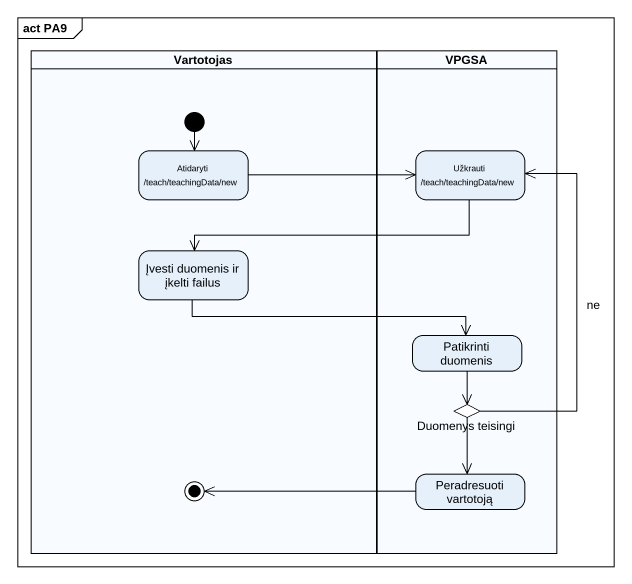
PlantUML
@startuml
mainframe act PA9
hide empty description
state Vartotojas <<partition>> {
  state "Atidaryti /teach/teachingData/new" as Atidaryti_teach
  state "Įvesti duomenis ir įkelti failus" as Įvesti_duomenis_ir_įkelti
  state final1 <<end>>
  [*] --> Atidaryti_teach
}
state VPGSA <<partition>> {
  state "Užkrauti /teach/teachingData/new" as Užkrauti_teach_teachingData
  state "Patikrinti duomenis" as Patikrinti_duomenis
  state "Duomenys teisingi" as Duomenys_teisingi <<choice>>
  state "Peradresuoti vartotoją" as Peradresuoti_vartotoją
}
Atidaryti_teach -right-> Užkrauti_teach_teachingData
Užkrauti_teach_teachingData -left-> Įvesti_duomenis_ir_įkelti
Įvesti_duomenis_ir_įkelti -right-> Patikrinti_duomenis
Patikrinti_duomenis --> Duomenys_teisingi
Duomenys_teisingi -up-> Užkrauti_teach_teachingData : ne
Duomenys_teisingi --> Peradresuoti_vartotoją
Peradresuoti_vartotoją -left-> final1
@enduml
